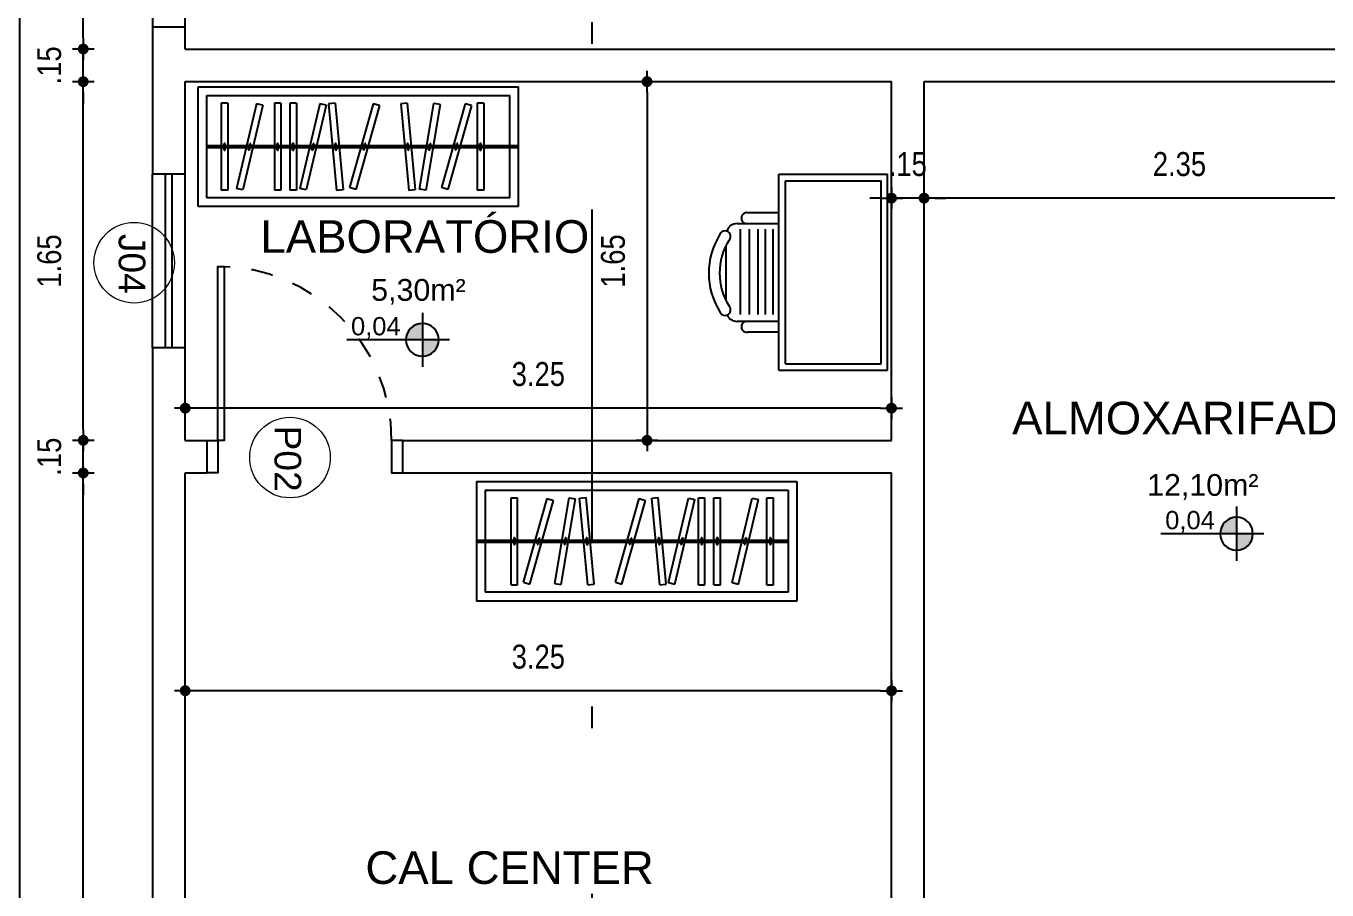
# Model space of a CAD drawing. Header units: millimetres. Extents: x 3212 to 6878, y 1640 to 3386.
# Drawn here: x 3229.87 to 3235.85, y 1661.05 to 1665.03 of the extents above; entities that cross this region are included whole.
import ezdxf
from ezdxf.enums import TextEntityAlignment as Align

# ---------------------------------------------------------------- set-up
doc = ezdxf.new("R2010")
doc.units = ezdxf.units.MM
doc.header["$LTSCALE"] = 0.8
doc.linetypes.add('DASHDOT2', pattern=[12.7, 6.35, -3.175, 0, -3.175])
doc.linetypes.add('HIDDEN2', pattern=[0.1875, 0.125, -0.0625])
for name, color, linetype in [('A-PEN-B', 5, 'Continuous'), ('A-PEN-R', 1, 'Continuous'), ('A-PEN-W', 7, 'Continuous'), ('A-PEN-Y', 2, 'Continuous'), ('COTA', 2, 'Continuous'), ('E-Pen-B', 5, 'Continuous'), ('JANELAS_EXTERNO', 1, 'Continuous'), ('JANELAS_INTERNO', 2, 'Continuous'), ('MOVEIS', 7, 'Continuous'), ('NIVEIS', 1, 'Continuous'), ('PORTAS', 2, 'Continuous'), ('PROJEÇÃO', 1, 'HIDDEN2')]:
    doc.layers.add(name, color=color, linetype=linetype)
doc.layers.add('BLOCOS', color=4, linetype='Continuous', lineweight=9)
doc.layers.add('COTAS', color=53, linetype='Continuous', lineweight=9)
doc.styles.add('CARIMBO_DADOS', font='arial.ttf', dxfattribs={"height": 0.1})
doc.styles.add('F2', font='ARIALN.TTF')
doc.styles.add('REGUA80', font='arial.ttf', dxfattribs={"height": 1})
doc.styles.add('T20', font='PORT2', dxfattribs={"height": 0.2})
doc.styles.add('TEXT', font='arial.ttf')
doc.dimstyles.new('ARQUITETURA', dxfattribs={"dimtxt": 0.11, "dimasz": 0.05, "dimexe": 0.1, "dimexo": 0, "dimgap": 0.1, "dimtad": 1, "dimzin": 5, "dimdsep": 46, "dimtxsty": 'F2', "dimblk": 'COTA', "dimcen": 0, "dimse1": 1, "dimse2": 1, "dimadec": 0, "dimazin": 0, "dimtfac": 2, "dimtix": 1, "dimtmove": 2, "dimatfit": 3, "dimldrblk": 'COTA', "dimfxl": 0, "dimtolj": 1, "dimtzin": 5, "dimarcsym": 0})

# ---------------------------------------------------------------- blocks, each defined once
blk = doc.blocks.new('cotas')
at = {"layer": 'A-PEN-Y'}
h = blk.add_hatch(color=256, dxfattribs=at)
h.paths.add_polyline_path([(0.135, 0, 0.414214), (0, 0.135), (0, 0)])
h.paths.add_polyline_path([(0, 0), (-0.135, 0, 0.414214), (0, -0.135)])
at = {"layer": 'A-PEN-W'}
for p, q in [((0, 0.223), (0, -0.223)), ((-0.223, 0), (0.621, 0))]:
    blk.add_line(p, q, dxfattribs=at)
blk.add_circle((0, 0), 0.135, dxfattribs=at)
at = {"layer": 'A-PEN-W', "style": 'T20'}
blk.add_attdef('COTA', (0.167, 0.038), '', height=0.15, dxfattribs=at)
blk = doc.blocks.new('ESCRIVAN')
at = {"layer": 'MOVEIS'}
for p, q in [((-0.4508, -0.5), (-0.4508, 0)), ((0.4508, 0), (-0.4508, 0)), ((0.4508, -0.5), (0.4508, 0)), ((-0.4208, -0.47), (-0.4208, -0.03)), ((0.4208, -0.03), (-0.4208, -0.03)), ((0.4208, -0.47), (0.4208, -0.03)), ((0.4208, -0.47), (-0.4208, -0.47)), ((0.4508, -0.5), (-0.4508, -0.5)), ((-0.2739, -0.5), (-0.2739, -0.643)), ((-0.2239, -0.693), (-0.2239, -0.5)), ((-0.1975, -0.5286), (0.195, -0.5286)), ((0.2261, -0.5), (0.2261, -0.693)), ((0.2761, -0.5), (0.2761, -0.643)), ((-0.1975, -0.5632), (0.195, -0.5632)), ((-0.1975, -0.5977), (0.195, -0.5977)), ((-0.1975, -0.6372), (0.195, -0.6372)), ((-0.1975, -0.6791), (0.195, -0.6791)), ((0.1312, -0.743), (-0.1234, -0.743))]:
    blk.add_line(p, q, dxfattribs=at)
for centre, radius, start, end in [((-0.2489, -0.6476), 0.0254, 169.61114, 10.38886), ((0.2511, -0.6476), 0.0254, 169.61114, 10.38886), ((-0.1739, -0.693), 0.05, 180, 251.97467), ((0.1761, -0.693), 0.05, 294.19425, 0), ((-0.165, -0.7478), 0.0254, 47.10756, 248.04395), ((0.0039, -0.4905), 0.3328, 237.57575, 302.42425), ((0.0039, -0.4905), 0.2828, 237.57575, 302.42425), ((0.1729, -0.7478), 0.0254, 291.95605, 132.89244)]:
    blk.add_arc(centre, radius, start, end, dxfattribs=at)
blk = doc.blocks.new('ARMARIO')
at = {"layer": 'MOVEIS'}
for p, q in [((-0.27, -0.5231), (-0.27, 0.9509)), ((-0.27, 0.9509), (0.28, 0.9509)), ((-0.23, -0.4831), (-0.23, 0.9109)), ((-0.23, 0.9109), (0.24, 0.9109)), ((0, -0.5231), (0, 0.9109)), ((0.01, -0.5231), (0.01, 0.9109)), ((0.24, 0.9109), (0.24, -0.4831)), ((0.28, 0.9509), (0.28, -0.5231)), ((0.205, 0.8442), (-0.195, 0.8442)), ((-0.195, 0.8142), (-0.195, 0.8442)), ((0.205, 0.8142), (0.205, 0.8442)), ((0.205, 0.8142), (-0.195, 0.8142)), ((-0.01, 0.8317), (-0.01, 0.8267)), ((-0.01, 0.8317), (0.0199, 0.8317)), ((-0.01, 0.8267), (0.0199, 0.8267)), ((0.0199, 0.8267), (0.0199, 0.8317)), ((-0.1937, 0.7454), (-0.1868, 0.7746)), ((0.1956, 0.6535), (-0.1937, 0.7454)), ((0.2025, 0.6827), (-0.1868, 0.7746)), ((-0.0096, 0.7199), (-0.0107, 0.7151)), ((-0.0096, 0.7199), (0.0195, 0.7131)), ((-0.0107, 0.7151), (0.0183, 0.7082)), ((0.0183, 0.7082), (0.0195, 0.7131)), ((0.1956, 0.6535), (0.2025, 0.6827)), ((0.205, 0.5999), (-0.195, 0.5999)), ((-0.195, 0.5699), (-0.195, 0.5999)), ((0.205, 0.5699), (0.205, 0.5999)), ((0.205, 0.5699), (-0.195, 0.5699)), ((-0.01, 0.5874), (-0.01, 0.5824)), ((-0.01, 0.5874), (0.0199, 0.5874)), ((-0.01, 0.5824), (0.0199, 0.5824)), ((0.0199, 0.5824), (0.0199, 0.5874)), ((0.205, 0.5286), (-0.195, 0.5286)), ((-0.195, 0.4986), (-0.195, 0.5286)), ((0.205, 0.4986), (-0.195, 0.4986)), ((-0.1937, 0.4534), (-0.1868, 0.4826)), ((0.2025, 0.3907), (-0.1868, 0.4826)), ((-0.01, 0.5161), (-0.01, 0.5111)), ((-0.01, 0.5161), (0.0199, 0.5161)), ((-0.01, 0.5111), (0.0199, 0.5111)), ((0.0199, 0.5111), (0.0199, 0.5161)), ((0.205, 0.4986), (0.205, 0.5286)), ((0.1956, 0.3615), (-0.1937, 0.4534)), ((-0.0096, 0.4279), (-0.0107, 0.4231)), ((-0.0107, 0.4231), (0.0183, 0.4162)), ((-0.0096, 0.4279), (0.0195, 0.4211)), ((0.0183, 0.4162), (0.0195, 0.4211)), ((0.1956, 0.3615), (0.2025, 0.3907)), ((0.2025, 0.3508), (-0.1958, 0.3136)), ((-0.193, 0.2837), (-0.1958, 0.3136)), ((0.2053, 0.321), (-0.193, 0.2837)), ((-0.0104, 0.3184), (0.0194, 0.3211)), ((-0.0104, 0.3184), (-0.0099, 0.3134)), ((-0.0099, 0.3134), (0.0198, 0.3162)), ((0.0198, 0.3162), (0.0194, 0.3211)), ((0.2053, 0.321), (0.2025, 0.3508)), ((-0.1909, 0.2258), (-0.1827, 0.2547)), ((0.2022, 0.1459), (-0.1827, 0.2547)), ((0.1941, 0.1171), (-0.1909, 0.2258)), ((-0.0081, 0.1924), (-0.0094, 0.1875)), ((-0.0094, 0.1875), (0.0193, 0.1794)), ((-0.0081, 0.1924), (0.0207, 0.1842)), ((0.0193, 0.1794), (0.0207, 0.1842)), ((0.1941, 0.1171), (0.2022, 0.1459)), ((0.2025, 0.0189), (-0.1958, -0.0183)), ((0.2053, -0.0109), (0.2025, 0.0189)), ((-0.193, -0.0482), (-0.1958, -0.0183)), ((0.2053, -0.0109), (-0.193, -0.0482)), ((-0.0104, -0.0135), (0.0194, -0.0107)), ((-0.0104, -0.0135), (-0.0099, -0.0185)), ((-0.0099, -0.0185), (0.0198, -0.0157)), ((0.0198, -0.0157), (0.0194, -0.0107)), ((-0.1951, -0.0963), (-0.1902, -0.0667)), ((0.1994, -0.1624), (-0.1951, -0.0963)), ((0.2043, -0.1328), (-0.1902, -0.0667)), ((-0.0098, -0.1096), (-0.0106, -0.1145)), ((-0.0106, -0.1145), (0.0189, -0.1195)), ((-0.0098, -0.1096), (0.0197, -0.1145)), ((0.0189, -0.1195), (0.0197, -0.1145)), ((-0.1909, -0.1977), (-0.1827, -0.1688)), ((0.2022, -0.2776), (-0.1827, -0.1688)), ((0.1994, -0.1624), (0.2043, -0.1328)), ((0.1941, -0.3064), (-0.1909, -0.1977)), ((-0.0081, -0.2312), (-0.0094, -0.236)), ((-0.0094, -0.236), (0.0193, -0.2441)), ((-0.0081, -0.2312), (0.0207, -0.2393)), ((0.0193, -0.2441), (0.0207, -0.2393)), ((0.1941, -0.3064), (0.2022, -0.2776)), ((0.205, -0.3333), (-0.195, -0.3333)), ((-0.195, -0.3633), (-0.195, -0.3333)), ((-0.01, -0.3458), (-0.01, -0.3508)), ((-0.01, -0.3458), (0.0199, -0.3458)), ((-0.01, -0.3508), (0.0199, -0.3508)), ((0.0199, -0.3508), (0.0199, -0.3458)), ((0.205, -0.3633), (0.205, -0.3333)), ((0.205, -0.3633), (-0.195, -0.3633)), ((-0.27, -0.5231), (0.28, -0.5231)), ((-0.23, -0.4831), (0.24, -0.4831))]:
    blk.add_line(p, q, dxfattribs=at)
blk = doc.blocks.new('COTA')
at = {"layer": 'COTA'}
for p, q in [((-1, 0), (1, 0)), ((0, 1), (0, -1))]:
    blk.add_line(p, q, dxfattribs=at)
at = {"layer": 'COTA', "const_width": 0.5}
blk.add_lwpolyline([(-0.25, 0, 1), (0.25, 0, 1)], format="xyb", close=True, dxfattribs=at)
blk = doc.blocks.new('*D109')
at = {"layer": 'COTAS', "color": 0, "lineweight": -2, "transparency": 16777216}
blk.add_line((3230.1305, 1663.1706), (3230.1305, 1664.7206), dxfattribs=at)
at = {"layer": 'Defpoints', "color": 0, "transparency": 16777216}
for p in [(3230.1305, 1664.7706), (3230.5889, 1664.7706), (3230.5889, 1663.1206)]:
    blk.add_point(p, dxfattribs=at)
at = {"layer": 'COTAS', "color": 0, "lineweight": -2, "transparency": 16777216, "xscale": 0.05, "yscale": 0.05, "zscale": 0.05}
for p, rotation in [((3230.1305, 1664.7706), 90), ((3230.1305, 1663.1206), 270)]:
    blk.add_blockref('COTA', p, dxfattribs=dict(at, rotation=rotation))
at = {"layer": 'COTAS', "color": 0, "transparency": 16777216, "insert": (3229.9743, 1663.9456), "char_height": 0.11, "attachment_point": 5, "rotation": 90, "style": 'F2'}
blk.add_mtext('\\A1;1.65', dxfattribs=at)
blk = doc.blocks.new('*D110')
at = {"layer": 'COTAS', "color": 0, "lineweight": -2, "transparency": 16777216}
for p, q in [((3230.1305, 1664.9706), (3230.1305, 1665.0206)), ((3230.1305, 1664.7706), (3230.1305, 1664.9206)), ((3230.1305, 1664.7206), (3230.1305, 1664.6706))]:
    blk.add_line(p, q, dxfattribs=at)
at = {"layer": 'Defpoints', "color": 0, "transparency": 16777216}
for p in [(3230.1305, 1664.9206), (3230.5889, 1664.9206), (3230.5889, 1664.7706)]:
    blk.add_point(p, dxfattribs=at)
at = {"layer": 'COTAS', "color": 0, "lineweight": -2, "transparency": 16777216, "xscale": 0.05, "yscale": 0.05, "zscale": 0.05}
for p, rotation in [((3230.1305, 1664.9206), 270), ((3230.1305, 1664.7706), 90)]:
    blk.add_blockref('COTA', p, dxfattribs=dict(at, rotation=rotation))
at = {"layer": 'COTAS', "color": 0, "transparency": 16777216, "insert": (3229.9743, 1664.8456), "char_height": 0.11, "attachment_point": 5, "rotation": 90, "style": 'F2'}
blk.add_mtext('\\A1;.15', dxfattribs=at)
blk = doc.blocks.new('*D111')
at = {"layer": 'COTAS', "color": 0, "lineweight": -2, "transparency": 16777216}
blk.add_line((3230.1305, 1664.9706), (3230.1305, 1667.8206), dxfattribs=at)
at = {"layer": 'Defpoints', "color": 0, "transparency": 16777216}
for p in [(3230.1305, 1667.8706), (3230.5889, 1667.8706), (3230.5889, 1664.9206)]:
    blk.add_point(p, dxfattribs=at)
at = {"layer": 'COTAS', "color": 0, "lineweight": -2, "transparency": 16777216, "xscale": 0.05, "yscale": 0.05, "zscale": 0.05}
for p, rotation in [((3230.1305, 1667.8706), 90), ((3230.1305, 1664.9206), 270)]:
    blk.add_blockref('COTA', p, dxfattribs=dict(at, rotation=rotation))
at = {"layer": 'COTAS', "color": 0, "transparency": 16777216, "insert": (3229.9743, 1666.3956), "char_height": 0.11, "attachment_point": 5, "rotation": 90, "style": 'F2'}
blk.add_mtext('\\A1;2.95', dxfattribs=at)
blk = doc.blocks.new('*D162')
at = {"layer": 'COTAS', "color": 0, "lineweight": -2, "transparency": 16777216}
blk.add_line((3233.7996, 1661.9689), (3230.6496, 1661.9689), dxfattribs=at)
at = {"layer": 'Defpoints', "color": 0, "transparency": 16777216}
for p in [(3233.8496, 1663.6026), (3230.5996, 1662.0416), (3230.5996, 1661.9689)]:
    blk.add_point(p, dxfattribs=at)
at = {"layer": 'COTAS', "color": 0, "lineweight": -2, "transparency": 16777216, "xscale": 0.05, "yscale": 0.05, "zscale": 0.05, "rotation": 180}
blk.add_blockref('COTA', (3230.5996, 1661.9689), dxfattribs=at)
at = {"layer": 'COTAS', "color": 0, "lineweight": -2, "transparency": 16777216, "xscale": 0.05, "yscale": 0.05, "zscale": 0.05}
blk.add_blockref('COTA', (3233.8496, 1661.9689), dxfattribs=at)
at = {"layer": 'COTAS', "color": 0, "transparency": 16777216, "insert": (3232.2246, 1662.1251), "char_height": 0.11, "attachment_point": 5, "style": 'F2'}
blk.add_mtext('\\A1;3.25', dxfattribs=at)
blk = doc.blocks.new('*D166')
at = {"layer": 'COTAS', "color": 0, "lineweight": -2, "transparency": 16777216}
blk.add_line((3230.1305, 1657.5206), (3230.1305, 1662.9206), dxfattribs=at)
at = {"layer": 'Defpoints', "color": 0, "transparency": 16777216}
for p in [(3230.1305, 1662.9706), (3230.7496, 1662.9706), (3230.7777, 1657.4706)]:
    blk.add_point(p, dxfattribs=at)
at = {"layer": 'COTAS', "color": 0, "lineweight": -2, "transparency": 16777216, "xscale": 0.05, "yscale": 0.05, "zscale": 0.05}
for p, rotation in [((3230.1305, 1662.9706), 90), ((3230.1305, 1657.4706), 270)]:
    blk.add_blockref('COTA', p, dxfattribs=dict(at, rotation=rotation))
at = {"layer": 'COTAS', "color": 0, "transparency": 16777216, "insert": (3229.9743, 1660.2206), "char_height": 0.11, "attachment_point": 5, "rotation": 90, "style": 'F2'}
blk.add_mtext('\\A1;5.50', dxfattribs=at)
blk = doc.blocks.new('*D167')
at = {"layer": 'COTAS', "color": 0, "lineweight": -2, "transparency": 16777216}
blk.add_line((3232.7246, 1664.7206), (3232.7246, 1663.1706), dxfattribs=at)
at = {"layer": 'Defpoints', "color": 0, "transparency": 16777216}
for p in [(3232.5721, 1664.7706), (3232.5721, 1663.1206), (3232.7246, 1663.1206)]:
    blk.add_point(p, dxfattribs=at)
at = {"layer": 'COTAS', "color": 0, "lineweight": -2, "transparency": 16777216, "xscale": 0.05, "yscale": 0.05, "zscale": 0.05}
for p, rotation in [((3232.7246, 1664.7706), 90), ((3232.7246, 1663.1206), 270)]:
    blk.add_blockref('COTA', p, dxfattribs=dict(at, rotation=rotation))
at = {"layer": 'COTAS', "color": 0, "transparency": 16777216, "insert": (3232.5684, 1663.9456), "char_height": 0.11, "attachment_point": 5, "rotation": 90, "style": 'F2'}
blk.add_mtext('\\A1;1.65', dxfattribs=at)
blk = doc.blocks.new('*D168')
at = {"layer": 'COTAS', "color": 0, "lineweight": -2, "transparency": 16777216}
for p, q in [((3230.1305, 1663.1706), (3230.1305, 1663.2206)), ((3230.1305, 1662.9706), (3230.1305, 1663.1206)), ((3230.1305, 1662.9206), (3230.1305, 1662.8706))]:
    blk.add_line(p, q, dxfattribs=at)
at = {"layer": 'Defpoints', "color": 0, "transparency": 16777216}
for p in [(3230.1305, 1663.1206), (3230.5996, 1663.1206), (3230.5996, 1662.9706)]:
    blk.add_point(p, dxfattribs=at)
at = {"layer": 'COTAS', "color": 0, "lineweight": -2, "transparency": 16777216, "xscale": 0.05, "yscale": 0.05, "zscale": 0.05}
for p, rotation in [((3230.1305, 1663.1206), 270), ((3230.1305, 1662.9706), 90)]:
    blk.add_blockref('COTA', p, dxfattribs=dict(at, rotation=rotation))
at = {"layer": 'COTAS', "color": 0, "transparency": 16777216, "insert": (3229.9743, 1663.0456), "char_height": 0.11, "attachment_point": 5, "rotation": 90, "style": 'F2'}
blk.add_mtext('\\A1;.15', dxfattribs=at)
blk = doc.blocks.new('*D240')
at = {"layer": 'COTAS', "color": 0, "lineweight": -2, "transparency": 16777216}
blk.add_line((3236.2996, 1664.2347), (3234.0496, 1664.2347), dxfattribs=at)
at = {"layer": 'Defpoints', "color": 0, "transparency": 16777216}
for p in [(3233.9996, 1664.2347), (3233.9996, 1664.2347), (3236.3496, 1664.2347)]:
    blk.add_point(p, dxfattribs=at)
at = {"layer": 'COTAS', "color": 0, "lineweight": -2, "transparency": 16777216, "xscale": 0.05, "yscale": 0.05, "zscale": 0.05, "rotation": 180}
blk.add_blockref('COTA', (3233.9996, 1664.2347), dxfattribs=at)
at = {"layer": 'COTAS', "color": 0, "lineweight": -2, "transparency": 16777216, "xscale": 0.05, "yscale": 0.05, "zscale": 0.05}
blk.add_blockref('COTA', (3236.3496, 1664.2347), dxfattribs=at)
at = {"layer": 'COTAS', "color": 0, "transparency": 16777216, "insert": (3235.1746, 1664.3908), "char_height": 0.11, "attachment_point": 5, "style": 'F2'}
blk.add_mtext('\\A1;2.35', dxfattribs=at)
blk = doc.blocks.new('*D241')
at = {"layer": 'COTAS', "color": 0, "lineweight": -2, "transparency": 16777216}
for p, q in [((3233.7996, 1664.2347), (3233.7496, 1664.2347)), ((3233.9996, 1664.2347), (3233.8496, 1664.2347)), ((3234.0496, 1664.2347), (3234.0996, 1664.2347))]:
    blk.add_line(p, q, dxfattribs=at)
at = {"layer": 'Defpoints', "color": 0, "transparency": 16777216}
for p in [(3233.8496, 1664.2347), (3233.8496, 1664.2347), (3233.9996, 1664.2347)]:
    blk.add_point(p, dxfattribs=at)
at = {"layer": 'COTAS', "color": 0, "lineweight": -2, "transparency": 16777216, "xscale": 0.05, "yscale": 0.05, "zscale": 0.05}
blk.add_blockref('COTA', (3233.8496, 1664.2347), dxfattribs=at)
at = {"layer": 'COTAS', "color": 0, "lineweight": -2, "transparency": 16777216, "xscale": 0.05, "yscale": 0.05, "zscale": 0.05, "rotation": 180}
blk.add_blockref('COTA', (3233.9996, 1664.2347), dxfattribs=at)
at = {"layer": 'COTAS', "color": 0, "transparency": 16777216, "insert": (3233.9246, 1664.3908), "char_height": 0.11, "attachment_point": 5, "style": 'F2'}
blk.add_mtext('\\A1;.15', dxfattribs=at)
blk = doc.blocks.new('*D242')
at = {"layer": 'COTAS', "color": 0, "lineweight": -2, "transparency": 16777216}
blk.add_line((3233.7996, 1663.2687), (3230.6496, 1663.2687), dxfattribs=at)
at = {"layer": 'Defpoints', "color": 0, "transparency": 16777216}
for p in [(3230.5996, 1663.2687), (3233.8496, 1663.2764), (3230.5996, 1663.1895)]:
    blk.add_point(p, dxfattribs=at)
at = {"layer": 'COTAS', "color": 0, "lineweight": -2, "transparency": 16777216, "xscale": 0.05, "yscale": 0.05, "zscale": 0.05, "rotation": 180}
blk.add_blockref('COTA', (3230.5996, 1663.2687), dxfattribs=at)
at = {"layer": 'COTAS', "color": 0, "lineweight": -2, "transparency": 16777216, "xscale": 0.05, "yscale": 0.05, "zscale": 0.05}
blk.add_blockref('COTA', (3233.8496, 1663.2687), dxfattribs=at)
at = {"layer": 'COTAS', "color": 0, "transparency": 16777216, "insert": (3232.2246, 1663.4249), "char_height": 0.11, "attachment_point": 5, "style": 'F2'}
blk.add_mtext('\\A1;3.25', dxfattribs=at)
blk = doc.blocks.new('*D300')
at = {"layer": 'COTAS', "color": 0, "lineweight": -2, "transparency": 16777216}
blk.add_line((3229.839, 1652.2207), (3229.839, 1667.9706), dxfattribs=at)
at = {"layer": 'Defpoints', "color": 0, "transparency": 16777216}
for p in [(3229.839, 1668.0206), (3230.496, 1668.0206), (3234.4485, 1652.1707)]:
    blk.add_point(p, dxfattribs=at)
at = {"layer": 'COTAS', "color": 0, "lineweight": -2, "transparency": 16777216, "xscale": 0.05, "yscale": 0.05, "zscale": 0.05}
for p, rotation in [((3229.839, 1668.0206), 90), ((3229.839, 1652.1707), 270)]:
    blk.add_blockref('COTA', p, dxfattribs=dict(at, rotation=rotation))
at = {"layer": 'COTAS', "color": 0, "transparency": 16777216, "insert": (3229.6828, 1660.0956), "char_height": 0.11, "attachment_point": 5, "rotation": 90, "style": 'F2'}
blk.add_mtext('\\A1;15.85', dxfattribs=at)

msp = doc.modelspace()

# ---------------------------------------------------------------- linework, layer by layer
at = {"layer": 'A-PEN-B'}
for p, q in [((3230.5996, 1665.0206), (3230.4496, 1665.0206)), ((3230.4496, 1665.0206), (3230.4496, 1664.3456)), ((3230.5996, 1664.9206), (3230.5996, 1665.0206)), ((3230.5996, 1664.9206), (3236.4996, 1664.9206)), ((3230.5996, 1664.7706), (3233.8496, 1664.7706)), ((3230.5996, 1664.3456), (3230.5996, 1664.7706)), ((3233.8496, 1663.1206), (3233.8496, 1664.7706)), ((3233.9996, 1664.7706), (3235.9996, 1664.7706)), ((3233.9996, 1659.6206), (3233.9996, 1664.7706)), ((3233.9996, 1664.7706), (3236.3496, 1664.7706)), ((3230.5996, 1664.3456), (3230.4496, 1664.3456)), ((3230.5996, 1663.5456), (3230.4496, 1663.5456)), ((3230.4496, 1663.5456), (3230.4496, 1660.9706)), ((3230.5996, 1663.1206), (3230.5996, 1663.5456)), ((3230.5996, 1663.1206), (3230.6996, 1663.1206)), ((3230.6996, 1663.1206), (3230.6996, 1662.9706)), ((3231.5996, 1663.1206), (3231.5996, 1662.9706)), ((3231.5996, 1663.1206), (3233.8496, 1663.1206)), ((3230.5996, 1660.9706), (3230.5996, 1662.9706)), ((3233.8496, 1659.6206), (3233.8496, 1662.9706))]:
    msp.add_line(p, q, dxfattribs=at)
at = {"layer": 'A-PEN-R', "linetype": 'DASHDOT2', "ltscale": 0.3}
msp.add_line((3232.4712, 1683.0706), (3232.4712, 1650.771), dxfattribs=at)
at = {"layer": 'BLOCOS'}
for centre in [(3230.3647, 1663.9376), (3231.0818, 1663.0416)]:
    msp.add_circle(centre, 0.1854, dxfattribs=at)
at = {"layer": 'E-Pen-B'}
for p, q in [((3230.5996, 1662.9706), (3230.6996, 1662.9706)), ((3231.5996, 1662.9706), (3233.8496, 1662.9706))]:
    msp.add_line(p, q, dxfattribs=at)
at = {"layer": 'JANELAS_EXTERNO'}
for p, q in [((3230.4496, 1663.5456), (3230.4496, 1664.3456)), ((3230.5996, 1663.5456), (3230.5996, 1664.3456))]:
    msp.add_line(p, q, dxfattribs=at)
at = {"layer": 'JANELAS_INTERNO'}
for p, q in [((3230.5096, 1663.5456), (3230.5096, 1664.3456)), ((3230.5396, 1663.5456), (3230.5396, 1664.3456))]:
    msp.add_line(p, q, dxfattribs=at)
at = {"layer": 'PORTAS'}
for points in [[(3230.5996, 1665.0206), (3230.5996, 1665.0706), (3230.4496, 1665.0706), (3230.4496, 1665.0206)], [(3230.6996, 1663.1206), (3230.7496, 1663.1206), (3230.7496, 1662.9706), (3230.6996, 1662.9706)], [(3231.5996, 1663.1206), (3231.5496, 1663.1206), (3231.5496, 1662.9706), (3231.5996, 1662.9706)]]:
    msp.add_lwpolyline(points, dxfattribs=at)
msp.add_lwpolyline([(3230.7496, 1663.1206), (3230.7496, 1663.9206), (3230.7796, 1663.9206), (3230.7796, 1663.1206)], close=True, dxfattribs=at)
at = {"layer": 'PROJEÇÃO'}
msp.add_arc((3230.7496, 1663.1206), 0.8, 0, 90, dxfattribs=at)

# ---------------------------------------------------------------- block references
for name, p, rotation in [('ARMARIO', (3231.61, 1664.4661), 89.99999999999997), ('ESCRIVAN', (3233.8318, 1663.8939), 269.9999999999999), ('ARMARIO', (3232.4625, 1662.6617), 270)]:
    msp.add_blockref(name, p, dxfattribs=dict(rotation=rotation))
ref = msp.add_blockref('cotas', (3231.6909, 1663.583), dxfattribs=dict(xscale=-0.5599999999976717, yscale=0.5599999999994907, zscale=0.5599999999994907))
ref.add_attrib('COTA', '0,04', (3231.3626, 1663.6037), dxfattribs={"layer": 'NIVEIS', "color": 1, "height": 0.084, "style": 'TEXT'})
ref = msp.add_blockref('cotas', (3235.4374, 1662.6911), dxfattribs=dict(xscale=-0.5599999999976717, yscale=0.5599999999994907, zscale=0.5599999999994907))
ref.add_attrib('COTA', '0,04', (3235.1091, 1662.7118), dxfattribs={"layer": 'NIVEIS', "color": 1, "height": 0.084, "style": 'TEXT'})

# ---------------------------------------------------------------- texts
at = {"color": 230, "char_height": 0.15, "attachment_point": 5, "style": 'CARIMBO_DADOS'}
for s, width, insert in [('LABORATÓRIO', 0.849209, (3231.7024, 1664.0572)), ('ALMOXARIFADO', 0.849209, (3235.2372, 1663.2224)), ('CAL CENTER', 1.523061, (3232.0923, 1661.1543))]:
    msp.add_mtext_dynamic_manual_height_columns(s, width=width, gutter_width=0.5, heights=[0], dxfattribs=dict(at, insert=insert))
at = {"color": 230, "char_height": 0.1, "attachment_point": 5, "style": 'CARIMBO_DADOS'}
for s, insert in [('5,30m²', (3231.6729, 1663.8034)), ('12,10m²', (3235.2821, 1662.9062))]:
    msp.add_mtext(s, dxfattribs=dict(at, insert=insert))
at = {"layer": 'BLOCOS', "style": 'REGUA80'}
for s, p in [('J04', (3230.2934, 1663.9326)), ('P02', (3231.0105, 1663.0366))]:
    msp.add_text(s, height=0.12256, rotation=270, dxfattribs=at).set_placement(p, align=Align.CENTER)

# ---------------------------------------------------------------- dimensions: what is measured, and where the dimension line sits
at = {"layer": 'COTAS'}
for base, p1, p2, picture, middle in [((3229.839, 1668.0206), (3234.4485, 1652.1707), (3230.496, 1668.0206), '*D300', (3229.6828, 1660.0956)), ((3230.1305, 1667.8706), (3230.5889, 1664.9206), (3230.5889, 1667.8706), '*D111', (3229.9743, 1666.3956)), ((3230.1305, 1664.9206), (3230.5889, 1664.7706), (3230.5889, 1664.9206), '*D110', (3229.9743, 1664.8456)), ((3230.1305, 1664.7706), (3230.5889, 1663.1206), (3230.5889, 1664.7706), '*D109', (3229.9743, 1663.9456)), ((3232.7246, 1663.1206), (3232.5721, 1664.7706), (3232.5721, 1663.1206), '*D167', (3232.5684, 1663.9456)), ((3230.1305, 1663.1206), (3230.5996, 1662.9706), (3230.5996, 1663.1206), '*D168', (3229.9743, 1663.0456)), ((3230.1305, 1662.9706), (3230.7777, 1657.4706), (3230.7496, 1662.9706), '*D166', (3229.9743, 1660.2206))]:
    dim = msp.add_linear_dim(base=base, p1=p1, p2=p2, angle=90, dimstyle='ARQUITETURA', dxfattribs=at)
    dim.commit()
    dim.dimension.update_dxf_attribs({"geometry": picture, "text_midpoint": middle})
for base, p1, p2, picture, middle in [((3233.8496, 1664.2347), (3233.9996, 1664.2347), (3233.8496, 1664.2347), '*D241', (3233.9246, 1664.3908)), ((3233.9996, 1664.2347), (3236.3496, 1664.2347), (3233.9996, 1664.2347), '*D240', (3235.1746, 1664.3908)), ((3230.5996, 1661.9689), (3233.8496, 1663.6026), (3230.5996, 1662.0416), '*D162', (3232.2246, 1662.1251)), ((3230.5996, 1663.2687), (3233.8496, 1663.2764), (3230.5996, 1663.1895), '*D242', (3232.2246, 1663.4249))]:
    dim = msp.add_linear_dim(base=base, p1=p1, p2=p2, dimstyle='ARQUITETURA', dxfattribs=at)
    dim.commit()
    dim.dimension.update_dxf_attribs({"geometry": picture, "text_midpoint": middle})

doc.saveas('drawing.dxf')
